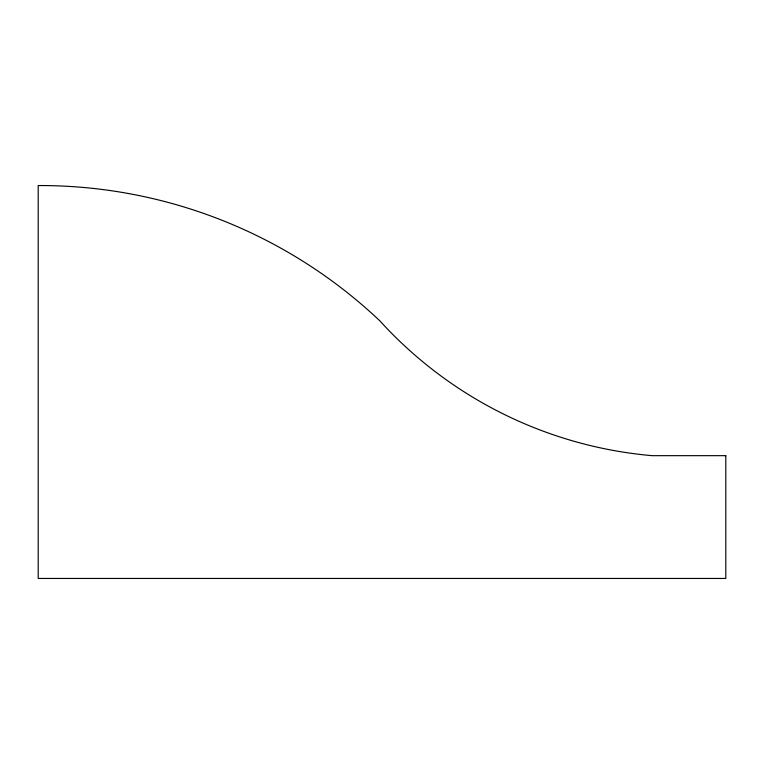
<?xml version="1.0" encoding="UTF-8"?>
<svg xmlns="http://www.w3.org/2000/svg" width="764" height="764" viewBox="0 0 764 764"><rect width="100%" height="100%" fill="white"/><g stroke="black" fill="none" stroke-linecap="round" stroke-linejoin="round"><path stroke-width="1.15" d="M725.8 455.669L652.131 455.669A417.134 417.134 0 0 1 379.708 320.708A494.547 494.547 0 0 0 38.2 185.547L38.2 578.453L725.8 578.453L725.8 455.669"/></g></svg>
